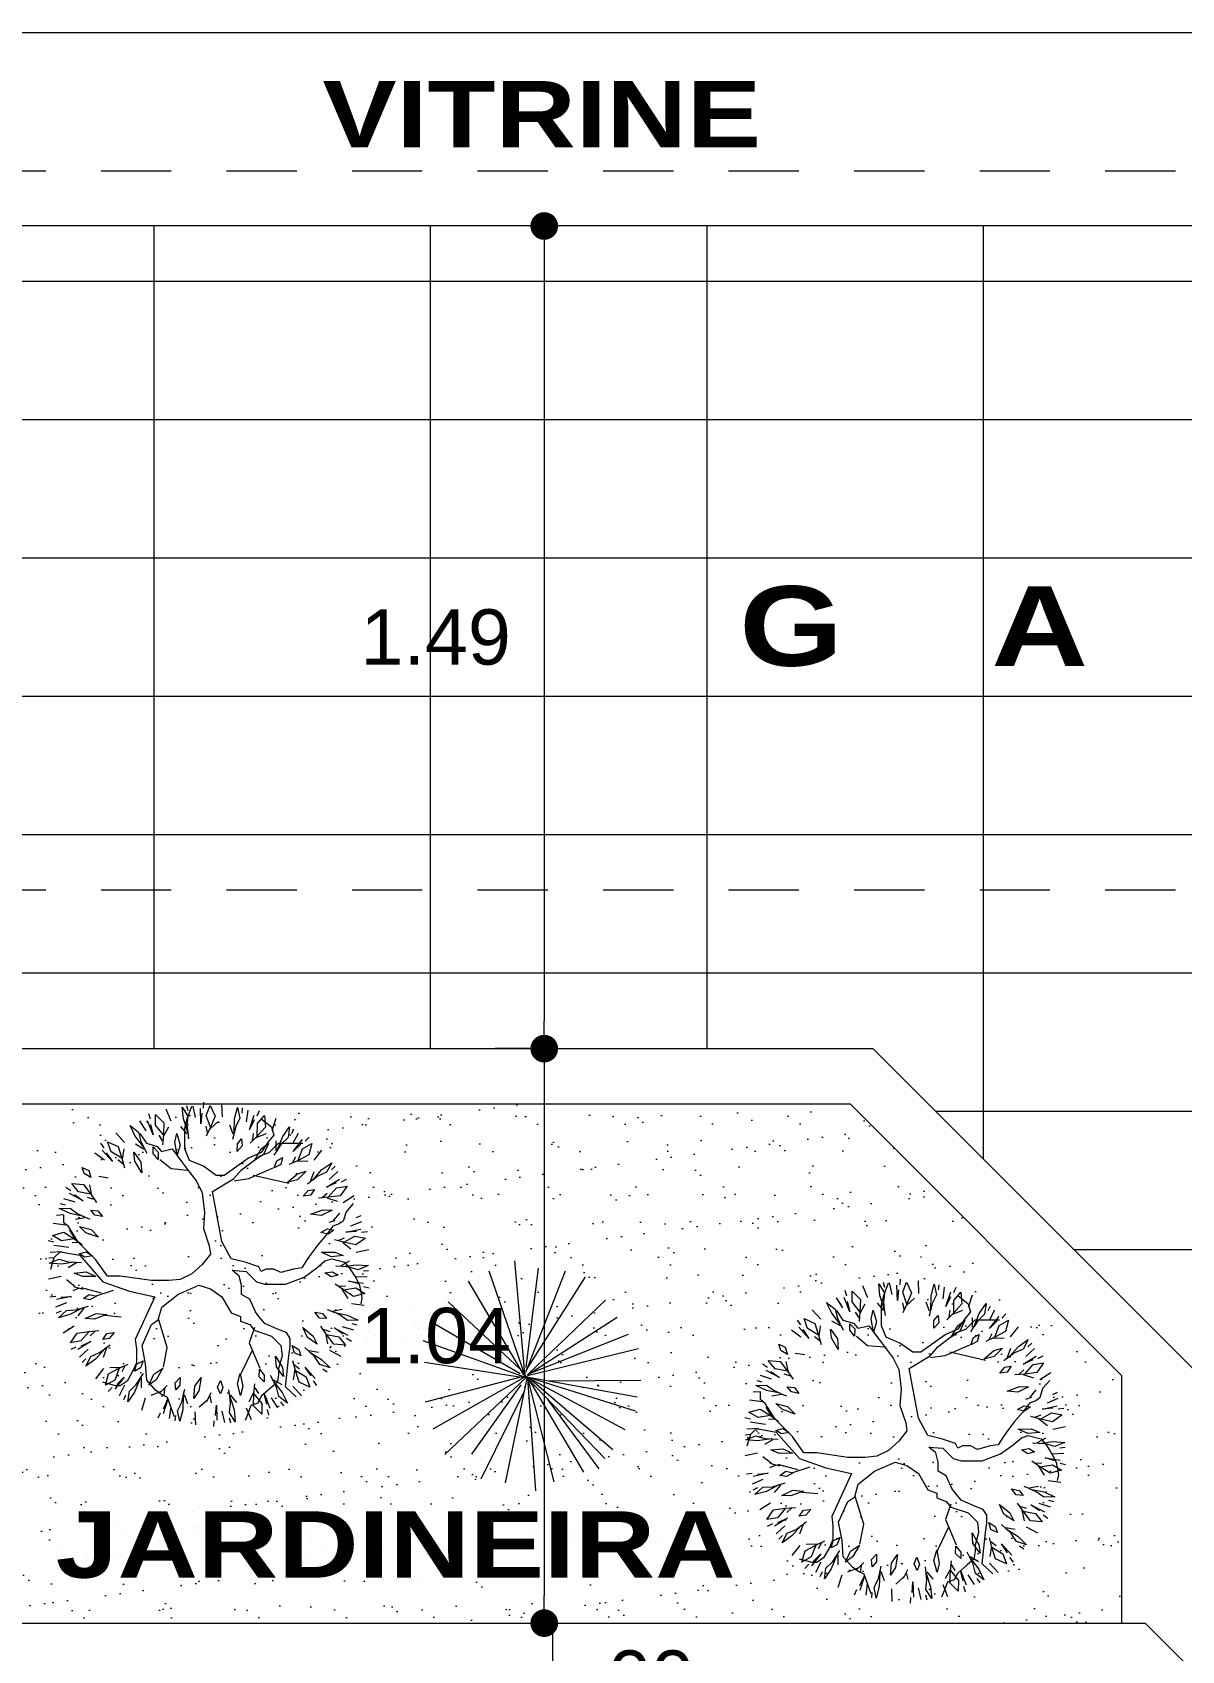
# Model space of a CAD drawing. Header units: millimetres. Extents: x 2178 to 2304, y 1220 to 1359.
# Drawn here: x 2195.306 to 2197.384, y 1337.594 to 1340.52 of the extents above; entities that cross this region are included whole.
import ezdxf
from ezdxf.enums import TextEntityAlignment as Align

# ---------------------------------------------------------------- set-up
doc = ezdxf.new("R2010")
doc.units = ezdxf.units.MM
doc.linetypes.add('HIDDEN', pattern=[9.525, 6.35, -3.175])
doc.layers.get('0').update_dxf_attribs({"lineweight": 0})
doc.layers.add('pisos....', color=7, linetype='Continuous', lineweight=5, true_color=0x7c7f7e)
for name, color, linetype, lineweight in [('PLUMA 2', 94, 'Continuous', 15), ('PROY', 13, 'HIDDEN', 13), ('TEXTO', 5, 'Continuous', 18), ('vegetacio', 62, 'Continuous', 5), ('VEGETACION', 64, 'Continuous', 0)]:
    doc.layers.add(name, color=color, linetype=linetype, lineweight=lineweight)
doc.styles.add('ARIAL', font='arial.ttf')
doc.styles.add('ARIAL-N', font='arialbd.ttf')
doc.dimstyles.new('RPM 50', dxfattribs={"dimtxt": 0.1, "dimasz": 0.05, "dimexe": 0.0885, "dimexo": 0.1535, "dimgap": 0.071, "dimtad": 2, "dimtih": 1, "dimtoh": 1, "dimzin": 4, "dimdsep": 46, "dimtxsty": 'ARIAL', "dimblk": 'DOT', "dimcen": 0.4, "dimdle": 0.25, "dimclrd": 8, "dimclre": 8, "dimclrt": 9, "dimadec": 0, "dimazin": 0, "dimtfac": 1, "dimtix": 1, "dimtmove": 0, "dimatfit": 3, "dimldrblk": 'DOT', "dimfxl": 0.5, "dimfxlon": 1, "dimlwd": 0, "dimlwe": 0, "dimarcsym": 0})

# ---------------------------------------------------------------- blocks, each defined once
blk = doc.blocks.new('MAGNOLIA-PLANTA')
for p, q in [((-0.178, 4.908), (-0.166, 5.089)), ((-1.846, 4.557), (-1.897, 4.731)), ((-1.193, 4.501), (-1.346, 4.876)), ((-0.656, 4.821), (-0.698, 4.98)), ((-0.426, 4.61), (-0.508, 4.97)), ((-0.26, 4.416), (-0.276, 4.896)), ((-0.228, 4.749), (-0.26, 4.416)), ((0.416, 4.633), (0.401, 5.037)), ((1.031, 4.749), (1.045, 4.913)), ((1.174, 4.472), (1.22, 4.839)), ((1.264, 4.233), (1.413, 4.69)), ((1.51, 4.668), (1.583, 4.834)), ((1.974, 4.206), (2.098, 4.591)), ((-2.661, 3.827), (-2.933, 4.127)), ((-1.977, 4.191), (-2.177, 4.502)), ((-1.755, 4.066), (-1.934, 4.512)), ((-1.839, 4.39), (-1.755, 4.066)), ((-1.436, 4.065), (-1.464, 3.756)), ((-1.433, 4.016), (-1.271, 4.317)), ((-0.691, 4.101), (-0.887, 4.333)), ((-0.675, 4.144), (-0.65, 3.945)), ((-0.049, 4.137), (-0.094, 4.345)), ((0.039, 4.306), (-0.093, 4.025)), ((0.026, 4.259), (0.28, 4.486)), ((0.751, 4.085), (0.646, 4.37)), ((0.781, 4.12), (0.737, 3.924)), ((1.408, 4.536), (1.264, 4.233)), ((1.367, 3.899), (1.396, 4.11)), ((1.479, 3.988), (1.795, 4.114)), ((2.591, 4.105), (2.661, 4.254)), ((2.631, 3.796), (2.8, 4.124)), ((-3.293, 3.656), (-3.401, 3.802)), ((-3.04, 3.226), (-3.36, 3.584)), ((-2.72, 3.29), (-2.671, 3.627)), ((-2.053, 3.623), (-2.316, 3.773)), ((-2.052, 3.669), (-1.96, 3.491)), ((-1.461, 3.876), (-1.575, 4.056)), ((1.508, 4.027), (1.287, 3.808)), ((2.141, 3.599), (2.033, 3.431)), ((2.101, 3.577), (2.1, 3.88)), ((2.634, 3.54), (2.93, 3.918)), ((2.873, 3.775), (2.634, 3.54)), ((3.013, 3.865), (3.139, 3.996)), ((3.292, 3.272), (3.54, 3.591)), ((-3.292, 3.268), (-3.586, 3.491)), ((-3.23, 3.502), (-3.04, 3.226)), ((-2.698, 3.148), (-2.867, 3.279)), ((-2.74, 3.334), (-2.66, 3.034)), ((-1.55, 3.298), (-1.196, 3.009)), ((2.793, 3.264), (2.511, 3.133)), ((2.616, 3.191), (2.716, 3.38)), ((2.752, 3.237), (3.093, 3.247)), ((3.837, 2.966), (3.954, 3.083)), ((-3.168, 2.708), (-3.467, 2.759)), ((-1.196, 3.009), (-0.682, 2.961)), ((1.231, 2.682), (0.781, 2.618)), ((2.003, 3.02), (1.231, 2.682)), ((2.505, 2.539), (1.38, 2.793)), ((3.241, 2.644), (3.082, 2.523)), ((3.196, 2.637), (3.299, 2.922)), ((3.684, 2.421), (4.092, 2.674)), ((3.989, 2.56), (3.684, 2.421)), ((3.769, 2.662), (4.04, 2.913)), ((4.152, 2.596), (4.314, 2.676)), ((-4.211, 1.95), (-4.564, 2.059)), ((-4.345, 2.315), (-4.496, 2.415)), ((-3.96, 1.998), (-4.383, 2.224)), ((-4.233, 2.192), (-3.96, 1.998)), ((-3.612, 2.041), (-3.816, 2.106)), ((-3.681, 2.166), (-3.751, 2.5)), ((-3.715, 2.202), (-3.538, 1.947)), ((3.739, 2.107), (3.429, 2.08)), ((3.548, 2.098), (3.706, 2.242)), ((3.691, 2.095), (4.015, 1.988)), ((4.21, 1.943), (4.553, 2.159)), ((-4.509, 1.858), (-4.668, 1.9)), ((3.904, 1.38), (4.097, 1.613)), ((4.618, 1.469), (4.768, 1.539)), ((-4.501, 1.232), (-4.901, 1.287)), ((-4.2, 0.782), (-4.38, 1.072)), ((-3.903, 1.467), (-4.201, 1.413)), ((-3.932, 1.502), (-3.747, 1.425)), ((3.948, 1.371), (3.757, 1.312)), ((4.288, 1.009), (4.758, 1.108)), ((4.622, 1.036), (4.288, 1.009)), ((4.45, 1.207), (4.79, 1.35)), ((4.787, 1.014), (4.968, 1.034)), ((-4.875, 0.695), (-5.052, 0.737)), ((-4.404, 0.528), (-4.88, 0.596)), ((-4.093, 0.688), (-4.306, 0.679)), ((-4.244, 0.804), (-3.99, 0.625)), ((4.232, 0.696), (3.932, 0.777)), ((4.05, 0.753), (4.247, 0.834)), ((4.183, 0.701), (4.451, 0.49)), ((-4.872, 0.209), (-5.036, 0.194)), ((-4.624, 0.398), (-4.993, 0.38)), ((-4.17, 0.049), (-4.431, -0.104)), ((-4.209, 0.072), (-4.009, 0.063)), ((4.138, -0.044), (4.4, 0.109)), ((4.619, 0.381), (5.015, 0.466)), ((-4.651, -0.376), (-5.046, -0.461)), ((-4.215, -0.696), (-4.482, -0.485)), ((4.177, -0.067), (3.977, -0.058)), ((4.593, -0.393), (4.962, -0.375)), ((4.841, -0.204), (5.005, -0.189)), ((-4.819, -1.009), (-4.999, -1.029)), ((-4.32, -1.004), (-4.789, -1.104)), ((-4.653, -1.031), (-4.32, -1.004)), ((-4.081, -0.748), (-4.279, -0.829)), ((-4.263, -0.691), (-3.963, -0.772)), ((-3.385, -0.899), (-4.01, -0.731)), ((-3.577, -0.995), (-3.001, -0.803)), ((4.213, -0.799), (3.959, -0.62)), ((4.061, -0.683), (4.275, -0.674)), ((4.169, -0.777), (4.348, -1.067)), ((4.373, -0.524), (4.848, -0.591)), ((4.696, -0.612), (4.373, -0.524)), ((4.844, -0.69), (5.02, -0.732)), ((-4.482, -1.202), (-4.822, -1.345)), ((-4.65, -1.464), (-4.799, -1.534)), ((-3.935, -1.375), (-4.129, -1.608)), ((-3.98, -1.366), (-3.788, -1.307)), ((3.901, -1.497), (3.716, -1.42)), ((3.872, -1.462), (4.17, -1.408)), ((4.469, -1.227), (4.87, -1.282)), ((-4.242, -1.938), (-4.584, -2.154)), ((-3.265, -1.595), (-2.76, -1.643)), ((-1.319, -2.603), (-1.583, -1.739)), ((1.42, -1.979), (1.251, -2.459)), ((3.684, -2.197), (3.506, -1.942)), ((3.928, -1.993), (4.352, -2.219)), ((4.201, -2.187), (3.928, -1.993)), ((4.18, -1.946), (4.532, -2.055)), ((4.477, -1.853), (4.636, -1.895)), ((-3.716, -2.416), (-4.123, -2.67)), ((-4.02, -2.555), (-3.716, -2.416)), ((-3.77, -2.102), (-3.46, -2.075)), ((-3.579, -2.093), (-3.737, -2.237)), ((-3.273, -2.639), (-3.113, -2.518)), ((1.251, -2.459), (1.588, -3.251)), ((3.581, -2.036), (3.784, -2.101)), ((3.65, -2.161), (3.719, -2.495)), ((4.314, -2.31), (4.465, -2.41)), ((-4.183, -2.591), (-4.346, -2.672)), ((-3.8, -2.657), (-4.071, -2.908)), ((-3.869, -2.961), (-3.985, -3.078)), ((-3.228, -2.632), (-3.33, -2.917)), ((-1.439, -3.227), (-1.319, -2.603)), ((1.347, -2.699), (1.011, -3.395)), ((2.708, -3.329), (2.629, -3.029)), ((3.152, -2.746), (3.005, -2.61)), ((3.137, -2.703), (3.435, -2.755)), ((3.778, -2.687), (4.136, -2.876)), ((-3.323, -3.267), (-3.571, -3.586)), ((-2.783, -3.232), (-3.124, -3.242)), ((-2.666, -3.535), (-2.962, -3.913)), ((-2.904, -3.77), (-2.666, -3.535)), ((-2.824, -3.259), (-2.542, -3.128)), ((-2.648, -3.186), (-2.747, -3.375)), ((-2.173, -3.594), (-2.064, -3.426)), ((1.011, -3.395), (0.963, -3.491)), ((2.02, -3.664), (1.929, -3.486)), ((2.689, -3.285), (2.64, -3.622)), ((2.667, -3.143), (2.836, -3.274)), ((3.198, -3.497), (3.008, -3.221)), ((3.008, -3.221), (3.329, -3.579)), ((3.572, -3.277), (3.707, -3.372)), ((-3.045, -3.86), (-3.17, -3.991)), ((-2.663, -3.791), (-2.831, -4.119)), ((-2.133, -3.572), (-2.132, -3.875)), ((-1.51, -3.983), (-1.827, -4.109)), ((-1.539, -4.023), (-1.319, -3.804)), ((-1.399, -3.894), (-1.427, -4.105)), ((-0.812, -4.115), (-0.768, -3.919)), ((-0.071, -4.301), (0.062, -4.02)), ((0.644, -4.139), (0.619, -3.94)), ((1.401, -4.011), (1.24, -4.312)), ((1.404, -4.06), (1.433, -3.751)), ((1.429, -3.871), (1.543, -4.052)), ((1.723, -4.061), (1.902, -4.507)), ((1.808, -4.385), (1.723, -4.061)), ((2.021, -3.618), (2.284, -3.769)), ((2.63, -3.822), (2.901, -4.122)), ((3.262, -3.651), (3.37, -3.797)), ((-2.623, -4.1), (-2.692, -4.25)), ((-2.006, -4.201), (-2.129, -4.586)), ((-1.296, -4.228), (-1.445, -4.685)), ((-1.439, -4.531), (-1.296, -4.228)), ((-1.206, -4.467), (-1.252, -4.834)), ((-0.783, -4.08), (-0.678, -4.365)), ((-0.057, -4.254), (-0.311, -4.481)), ((0.017, -4.132), (0.063, -4.34)), ((0.197, -4.744), (0.228, -4.411)), ((0.228, -4.411), (0.245, -4.891)), ((0.66, -4.096), (0.856, -4.328)), ((1.162, -4.497), (1.315, -4.871)), ((1.815, -4.552), (1.866, -4.726)), ((1.946, -4.187), (2.146, -4.497)), ((2.234, -4.307), (2.328, -4.441)), ((-1.541, -4.663), (-1.614, -4.829)), ((-1.062, -4.744), (-1.077, -4.909)), ((-0.448, -4.628), (-0.432, -5.032)), ((0.147, -4.903), (0.135, -5.084)), ((0.395, -4.605), (0.477, -4.965)), ((0.624, -4.816), (0.667, -4.975))]:
    blk.add_line(p, q)
for points in [[(-1.682, 4.707), (-1.419, 4.446), (-1.436, 4.065), (-1.685, 4.371)], [(-0.847, 4.941), (-0.666, 4.654), (-0.699, 4.357), (-0.675, 4.153), (-0.811, 4.569)], [(0.028, 4.993), (0.185, 4.658), (0.039, 4.306), (-0.09, 4.679)], [(0.892, 4.928), (0.964, 4.596), (0.832, 4.328), (0.784, 4.128), (0.798, 4.565)], [(1.732, 4.677), (1.765, 4.309), (1.508, 4.027), (1.513, 4.422)], [(-2.486, 4.359), (-2.218, 4.15), (-2.147, 3.861), (-2.055, 3.677), (-2.325, 4.021)], [(-1.018, 4.113), (-0.916, 3.748), (-1.007, 3.425), (-1.083, 3.837)], [(2.522, 4.32), (2.475, 3.984), (2.26, 3.777), (2.147, 3.605), (2.31, 4.012)], [(-3.19, 3.853), (-2.855, 3.698), (-2.74, 3.334), (-3.079, 3.537)], [(-1.757, 3.688), (-1.597, 3.528), (-1.607, 3.296), (-1.759, 3.483)], [(1.019, 3.945), (1.039, 3.72), (0.882, 3.548), (0.886, 3.789)], [(1.858, 3.795), (1.702, 3.45), (1.425, 3.262), (1.632, 3.626)], [(3.226, 3.797), (3.131, 3.44), (2.793, 3.264), (2.933, 3.633)], [(-2.364, 3.522), (-2.143, 3.214), (-2.118, 2.88), (-2.33, 3.241)], [(2.305, 3.353), (2.247, 3.135), (2.041, 3.027), (2.127, 3.253)], [(3.846, 3.192), (3.687, 2.892), (3.414, 2.771), (3.249, 2.648), (3.541, 2.975)], [(-3.988, 3.043), (-3.783, 2.948), (-3.712, 2.726), (-3.92, 2.85)], [(3.042, 2.926), (2.777, 2.655), (2.453, 2.572), (2.771, 2.844)], [(-4.316, 2.536), (-3.947, 2.504), (-3.715, 2.202), (-4.103, 2.276)], [(3.311, 2.357), (3.182, 2.172), (2.951, 2.141), (3.109, 2.324)], [(4.328, 2.46), (4.117, 2.156), (3.739, 2.107), (3.997, 2.405)], [(-4.709, 1.752), (-4.369, 1.764), (-4.128, 1.588), (-3.939, 1.507), (-4.368, 1.596)], [(-3.719, 1.706), (-3.493, 1.687), (-3.352, 1.503), (-3.589, 1.548)], [(3.858, 1.704), (3.516, 1.54), (3.183, 1.573), (3.575, 1.719)], [(-4.076, 1.189), (-3.709, 1.095), (-3.476, 0.855), (-3.87, 0.995)], [(3.916, 1.077), (3.731, 0.947), (3.504, 0.998), (3.715, 1.115)], [(-4.923, 0.912), (-4.566, 1.009), (-4.244, 0.804), (-4.634, 0.741)], [(4.907, 0.826), (4.604, 0.613), (4.232, 0.696), (4.577, 0.888)], [(-5.024, 0.041), (-4.709, 0.169), (-4.423, 0.086), (-4.217, 0.074), (-4.651, 0.012)], [(-4.078, 0.337), (-3.86, 0.396), (-3.664, 0.271), (-3.902, 0.233)], [(4.206, 0.276), (3.829, 0.239), (3.527, 0.384), (3.946, 0.388)], [(-4.237, -0.271), (-3.86, -0.234), (-3.559, -0.379), (-3.977, -0.383)], [(4.047, -0.332), (3.829, -0.391), (3.632, -0.266), (3.87, -0.228)], [(4.993, -0.036), (4.678, -0.164), (4.391, -0.081), (4.186, -0.069), (4.619, -0.007)], [(-3.948, -1.072), (-3.763, -0.942), (-3.535, -0.993), (-3.746, -1.11)], [(4.891, -0.907), (4.534, -1.004), (4.213, -0.799), (4.603, -0.736)], [(-4.735, -1.674), (-4.483, -1.446), (-4.186, -1.426), (-3.988, -1.367), (-4.374, -1.574)], [(3.687, -1.701), (3.462, -1.682), (3.32, -1.498), (3.557, -1.543)], [(4.677, -1.747), (4.338, -1.759), (4.097, -1.583), (3.908, -1.502), (4.337, -1.591)], [(-3.889, -1.699), (-3.548, -1.535), (-3.214, -1.568), (-3.607, -1.714)], [(3.394, -2.502), (3.082, -2.288), (2.944, -1.982), (3.267, -2.249)], [(-4.359, -2.455), (-4.148, -2.152), (-3.77, -2.102), (-4.028, -2.4)], [(-3.343, -2.352), (-3.214, -2.167), (-2.983, -2.137), (-3.14, -2.319)], [(4.284, -2.531), (3.916, -2.499), (3.684, -2.197), (4.072, -2.271)], [(-3.877, -3.187), (-3.718, -2.887), (-3.445, -2.766), (-3.28, -2.643), (-3.572, -2.97)], [(-2.337, -3.348), (-2.279, -3.13), (-2.072, -3.022), (-2.158, -3.248)], [(2.332, -3.517), (2.111, -3.209), (2.086, -2.875), (2.299, -3.236)], [(2.881, -2.865), (2.676, -2.77), (2.606, -2.548), (2.813, -2.672)], [(3.796, -3.246), (3.473, -3.142), (3.307, -2.894), (3.157, -2.753), (3.529, -2.984)], [(-3.257, -3.792), (-3.162, -3.435), (-2.824, -3.259), (-2.964, -3.628)], [(-1.89, -3.791), (-1.733, -3.445), (-1.456, -3.257), (-1.663, -3.621)], [(-1.051, -3.94), (-1.071, -3.715), (-0.914, -3.543), (-0.917, -3.784)], [(-0.479, -4.203), (-0.45, -3.825), (-0.255, -3.553), (-0.324, -3.966)], [(0.987, -4.108), (0.885, -3.743), (0.976, -3.42), (1.051, -3.832)], [(1.726, -3.683), (1.566, -3.524), (1.576, -3.291), (1.728, -3.478)], [(3.159, -3.849), (2.823, -3.693), (2.708, -3.329), (3.047, -3.532)], [(-2.553, -4.315), (-2.507, -3.979), (-2.292, -3.772), (-2.178, -3.6), (-2.341, -4.007)], [(0.36, -4.056), (0.264, -3.852), (0.353, -3.637), (0.432, -3.864)], [(1.65, -4.702), (1.388, -4.441), (1.404, -4.06), (1.654, -4.366)], [(2.455, -4.354), (2.187, -4.146), (2.115, -3.856), (2.023, -3.672), (2.294, -4.016)], [(-0.923, -4.923), (-0.995, -4.591), (-0.863, -4.323), (-0.816, -4.123), (-0.83, -4.56)], [(0.816, -4.936), (0.635, -4.649), (0.667, -4.352), (0.644, -4.148), (0.78, -4.564)]]:
    blk.add_lwpolyline(points, close=True)
for points in [[(1.634, 4.57), (1.96, 4.316), (2.033, 4.062), (1.852, 3.844), (1.634, 3.518), (1.234, 3.337), (0.726, 2.974), (0.472, 2.793), (0.218, 2.793), (-0.182, 3.083), (-0.617, 3.264), (-0.762, 3.627), (-0.762, 4.28), (-0.69, 4.57), (-0.545, 4.969)], [(-2.173, 4.105), (-1.97, 3.802), (-1.638, 3.701), (-1.501, 3.549), (-1.162, 3.627), (-0.835, 3.192), (-0.617, 2.901), (-0.399, 2.611), (-0.218, 2.249), (-0.145, 1.632), (-0.182, 1.124), (0, 0.58), (0.036, 0.326), (-0.218, 0), (-0.545, -0.29), (-0.908, -0.471), (-1.271, -0.508), (-1.815, -0.508), (-2.796, -0.363), (-3.195, -0.363), (-3.558, 0.145), (-4.103, 0.689), (-4.415, 1.19), (-4.559, 1.307), (-4.559, 1.554), (-4.793, 1.541)], [(4.521, 1.909), (4.297, 1.651), (4.207, 1.36), (4.084, 1.271), (3.885, 1.197), (3.667, 0.907), (3.413, 0.617), (3.195, 0.326), (3.086, 0.181), (2.904, -0.109), (2.65, -0.145), (2.251, -0.254), (2.033, -0.145), (1.779, -0.145), (1.634, -0.218), (1.561, -0.073), (1.125, 0.073), (0.69, 0.181), (0.399, 0.725), (0.109, 2.285), (0.762, 2.684), (1.017, 2.974), (1.597, 3.409), (1.888, 3.518), (2.178, 3.808), (2.432, 3.808), (2.941, 3.808)], [(-4.974, -0.145), (-4.865, 0.218), (-4.683, 0.399), (-4.066, 0.29), (-3.34, -0.544), (-2.505, -0.834), (-1.706, -1.016), (-2.324, -2.357), (-2.287, -2.648), (-2.287, -3.083), (-2.396, -3.337), (-2.578, -3.663), (-2.796, -3.808), (-2.941, -3.808), (-3.34, -3.699)], [(2.735, -4.156), (2.396, -3.844), (2.505, -2.865), (2.541, -2.575), (2.541, -2.321), (2.432, -2.14), (2.142, -2.031), (1.743, -1.85), (1.561, -1.632), (1.452, -1.487), (1.271, -1.088), (1.017, -0.943), (1.017, -0.653), (0.944, -0.363), (0.726, -0.181), (1.162, -0.218), (1.489, -0.544), (1.743, -0.617), (2.396, -0.617), (2.977, -0.399), (3.376, -0.109), (3.631, 0.109), (3.848, 0.181), (4.248, 0.073), (4.429, -0.145), (4.611, -0.435), (4.72, -0.653), (4.792, -1.052), (4.756, -1.233)], [(-1.089, -4.787), (-1.307, -4.171), (-1.525, -4.062), (-1.67, -3.953), (-1.96, -3.627), (-1.997, -3.119), (-2.106, -2.539), (-1.815, -1.886), (-1.597, -1.741), (-1.489, -1.342), (-0.98, -0.943), (-0.327, -0.653), (0.036, -0.762), (0.399, -1.016), (0.69, -1.523), (0.98, -1.632), (0.98, -1.777), (1.271, -1.886), (1.416, -2.067), (1.96, -2.249), (2.251, -2.539), (2.287, -2.865), (2.178, -3.264), (2.178, -3.446), (2.142, -3.699), (1.924, -3.881), (1.634, -4.135), (1.525, -4.352), (1.307, -4.425), (1.198, -4.715), (1.125, -4.896)]]:
    blk.add_lwpolyline(points)
blk = doc.blocks.new('Arbust11')
for p, q in [((-0.1618, 0.888), (0.0377, 0.4856)), ((0.0378, 0.4871), (-0.0937, 0.9403)), ((0.0408, 0.4825), (0.0377, 0.9348)), ((0.0408, 0.5449), (0.1405, 0.941)), ((0.0377, 0.4856), (-0.274, 0.8225)), ((0.0439, 0.4856), (0.3088, 0.8724)), ((0.0595, 0.5199), (0.1997, 0.8474)), ((-0.3488, 0.7476), (0.0408, 0.4856)), ((-0.0621, 0.5573), (-0.3332, 0.7944)), ((0.0439, 0.4794), (0.3805, 0.7788)), ((0.0283, 0.4856), (-0.3738, 0.7039)), ((0.0314, 0.4856), (-0.4049, 0.6104)), ((0.047, 0.4794), (0.4366, 0.6759)), ((-0.433, 0.5262), (0.0439, 0.4825)), ((0.0439, 0.4825), (-0.4267, 0.4669)), ((-0.0527, 0.4794), (-0.4267, 0.3952)), ((0.0408, 0.4762), (-0.3893, 0.2673)), ((0.047, 0.4856), (0.499, 0.4263)), ((0.0501, 0.4794), (0.2901, 0.0832)), ((0.0533, 0.4887), (0.474, 0.5137)), ((0.0564, 0.4762), (0.3649, 0.1425)), ((0.072, 0.4762), (0.4647, 0.3484)), ((0.0408, 0.47), (-0.3364, 0.2174)), ((0.0408, 0.4731), (-0.274, 0.1581)), ((0.0377, 0.4669), (-0.2117, 0.0988)), ((0.0501, 0.4544), (-0.1088, 0.0209)), ((0.0501, 0.4638), (-0.0215, 0.0146)), ((0.0501, 0.4731), (0.4304, 0.2454)), ((0.0533, 0.47), (0.1935, 0.0177)), ((0.0533, 0.4451), (0.0907, 0.0271))]:
    blk.add_line(p, q)
blk = doc.blocks.new('_DOT')
at = {"color": 0, "linetype": 'ByBlock'}
blk.add_line((-0.5, 0), (-1, 0), dxfattribs=at)
at = {"color": 0, "linetype": 'ByBlock', "const_width": 0.5}
blk.add_lwpolyline([(-0.25, 0, 1), (0.25, 0, 1)], format="xyb", close=True, dxfattribs=at)
blk = doc.blocks.new('*D1095')
at = {"color": 8, "lineweight": 0, "transparency": 16777216}
for p, q in [((2196.2318, 1340.1697), (2196.1433, 1340.1697)), ((2196.2318, 1340.1197), (2196.2318, 1338.7326)), ((2196.2318, 1338.6826), (2196.1433, 1338.6826))]:
    blk.add_line(p, q, dxfattribs=at)
at = {"layer": 'Defpoints', "color": 0, "transparency": 16777216}
for p in [(2196.2772, 1340.1697), (2196.2318, 1338.6826), (2196.2772, 1338.6826)]:
    blk.add_point(p, dxfattribs=at)
at = {"color": 8, "lineweight": 0, "transparency": 16777216, "xscale": 0.05, "yscale": 0.05, "zscale": 0.05}
for p, rotation in [((2196.2318, 1340.1697), 90), ((2196.2318, 1338.6826), 270)]:
    blk.add_blockref('_DOT', p, dxfattribs=dict(at, rotation=rotation))
at = {"color": 9, "transparency": 16777216, "insert": (2196.0355, 1339.4261), "char_height": 0.1, "attachment_point": 5, "style": 'ARIAL'}
blk.add_mtext('1.49', dxfattribs=at)
blk = doc.blocks.new('*D1096')
at = {"color": 8, "lineweight": 0, "transparency": 16777216}
for p, q in [((2196.2318, 1338.6826), (2196.1433, 1338.6826)), ((2196.2318, 1338.6326), (2196.2318, 1337.6941)), ((2196.2318, 1337.6441), (2196.3203, 1337.6441))]:
    blk.add_line(p, q, dxfattribs=at)
at = {"layer": 'Defpoints', "color": 0, "transparency": 16777216}
for p in [(2196.2772, 1338.6826), (2196.2318, 1337.6441), (2196.2318, 1337.6441)]:
    blk.add_point(p, dxfattribs=at)
at = {"color": 8, "lineweight": 0, "transparency": 16777216, "xscale": 0.05, "yscale": 0.05, "zscale": 0.05}
for p, rotation in [((2196.2318, 1338.6826), 90), ((2196.2318, 1337.6441), 270)]:
    blk.add_blockref('_DOT', p, dxfattribs=dict(at, rotation=rotation))
at = {"color": 9, "transparency": 16777216, "insert": (2196.0358, 1338.1633), "char_height": 0.1, "attachment_point": 5, "style": 'ARIAL'}
blk.add_mtext('1.04', dxfattribs=at)
blk = doc.blocks.new('*D1097')
at = {"color": 8, "lineweight": 0, "transparency": 16777216}
for p, q in [((2196.2473, 1337.5941), (2196.2473, 1337.6441)), ((2196.2473, 1337.5441), (2196.3358, 1337.5441)), ((2196.2473, 1337.5441), (2196.3358, 1337.5441)), ((2196.2473, 1337.4941), (2196.2473, 1337.4441))]:
    blk.add_line(p, q, dxfattribs=at)
at = {"layer": 'Defpoints', "color": 0, "transparency": 16777216}
for p in [(2196.2318, 1337.5441), (2196.2473, 1337.5441), (2196.2473, 1337.5441)]:
    blk.add_point(p, dxfattribs=at)
at = {"color": 8, "lineweight": 0, "transparency": 16777216, "xscale": 0.05, "yscale": 0.05, "zscale": 0.05}
for rotation in [270, 90]:
    blk.add_blockref('_DOT', (2196.2473, 1337.5441), dxfattribs=dict(at, rotation=rotation))
at = {"color": 9, "transparency": 16777216, "insert": (2196.4057, 1337.5441), "char_height": 0.1, "attachment_point": 5, "style": 'ARIAL'}
blk.add_mtext('.00', dxfattribs=at)

msp = doc.modelspace()

# ---------------------------------------------------------------- hatches: boundary and pattern name
h = msp.add_hatch()
h.set_pattern_fill('AR-SAND', color=256, scale=0.002)
h.set_pattern_definition([(37.5, (1019.093096, -426.95647), (-0.0032000626, 0.0978826475), [0, -0.077216, 0, -0.08636, 0, -0.08255]), (7.5, (1019.0931, -426.95647), (0.089904657, 0.14336502), [0, -0.041656, 0, -0.069596, 0, -0.02667]), (327.5, (1019.03061, -426.95647), (0.158198474, 0.000287437), [0, -0.0254, 0, -0.09144, 0, -0.11938]), (317.5, (1019.03061, -426.95647), (0.1527112905, 0.044585865), [0, -0.0127, 0, -0.059944, 0, -0.06858])])
h.paths.add_polyline_path([(2195.2763, 1338.5826), (2195.2763, 1337.6441), (2197.2763, 1337.6441), (2197.2763, 1338.0912), (2196.7849, 1338.5826)])
h.paths.add_polyline_path([(2196.8679, 1338.2079), (2196.854, 1338.269), (2196.847, 1338.2411)], flags=16)
h.paths.add_polyline_path([(2196.2017, 1338.0903), (2196.2015, 1338.0902), (2196.2016, 1338.089), (2196.2034, 1338.0887)], flags=16)
h.paths.add_polyline_path([(2196.7845, 1338.2068), (2196.7843, 1338.1882), (2196.7898, 1338.1865)], flags=16)
h.paths.add_polyline_path([(2196.9224, 1338.1748), (2196.9355, 1338.19), (2196.9295, 1338.2061)], flags=16)
h.paths.add_polyline_path([(2196.9432, 1338.2273), (2196.9448, 1338.2453), (2196.9334, 1338.2222), (2196.9306, 1338.2107), (2196.9327, 1338.276)], flags=16)
h.paths.add_polyline_path([(2197.0175, 1338.1923), (2197.0267, 1338.1923), (2197.0281, 1338.2024)], flags=16)
h.paths.add_polyline_path([(2197.0433, 1338.1033), (2197.063, 1338.1065), (2197.0688, 1338.1227)], flags=16)
h.paths.add_polyline_path([(2197.0929, 1338.1301), (2197.1057, 1338.143), (2197.0821, 1338.1326), (2197.0726, 1338.1255), (2197.1162, 1338.1742)], flags=16)
h.paths.add_polyline_path([(2196.8206, 1338.1459), (2196.8573, 1338.1425), (2196.8352, 1338.1977)], flags=16)
h.paths.add_polyline_path([(2196.8527, 1338.232), (2196.848, 1338.2495), (2196.8452, 1338.2239), (2196.8474, 1338.2052), (2196.8465, 1338.2125), (2196.8262, 1338.2742)], flags=16)
h.paths.add_polyline_path([(2196.7925, 1338.1849), (2196.7999, 1338.1985), (2196.7883, 1338.2168), (2196.7886, 1338.2441), (2196.8119, 1338.2209), (2196.8024, 1338.2033), (2196.7986, 1338.161), (2196.7875, 1338.17), (2196.7473, 1338.1931), (2196.7493, 1338.1758), (2196.762, 1338.158), (2196.7635, 1338.1388), (2196.7413, 1338.1765), (2196.7315, 1338.1811), (2196.7279, 1338.156), (2196.7306, 1338.1538), (2196.7277, 1338.165), (2196.6951, 1338.1844), (2196.7148, 1338.1577), (2196.7017, 1338.1949), (2196.7315, 1338.1811), (2196.7382, 1338.2272)], flags=16)
h.paths.add_polyline_path([(2196.6558, 1338.1482), (2196.6941, 1338.1304), (2196.6702, 1338.1346), (2196.6818, 1338.0978), (2196.6731, 1338.0995), (2196.6748, 1338.0913), (2196.6781, 1338.0903), (2196.6715, 1338.0998), (2196.6343, 1338.1069), (2196.6619, 1338.0885), (2196.6369, 1338.119), (2196.667, 1338.1164)], flags=16)
h.paths.add_polyline_path([(2196.8871, 1338.2605), (2196.901, 1338.2308), (2196.8821, 1338.2139), (2196.8828, 1338.2105), (2196.8877, 1338.221), (2196.8753, 1338.2567), (2196.8732, 1338.2236)], flags=16)
h.paths.add_polyline_path([(2196.6629, 1338.0578), (2196.6924, 1338.0454), (2196.6798, 1338.0609)], flags=16)
h.paths.add_polyline_path([(2196.6444, 1338.075), (2196.6269, 1338.0796), (2196.6477, 1338.0644), (2196.6586, 1338.0597), (2196.5946, 1338.0731)], flags=16)
h.paths.add_polyline_path([(2196.6242, 1338.0044), (2196.6546, 1338.0001), (2196.647, 1338.0124), (2196.6316, 1338.0118)], flags=16)
h.paths.add_polyline_path([(2196.6507, 1338.0414), (2196.6718, 1338.036), (2196.6853, 1338.0222), (2196.644, 1338.0369), (2196.6238, 1338.0314), (2196.641, 1338.0192), (2196.6036, 1338.0132), (2196.6358, 1338.0054), (2196.6019, 1338.0255), (2196.653, 1338.0393)], flags=16)
h.paths.add_polyline_path([(2197.0065, 1338.1767), (2196.9892, 1338.1497), (2197.0066, 1338.1595)], flags=16)
h.paths.add_polyline_path([(2197.04, 1338.164), (2197.057, 1338.1964), (2197.0115, 1338.1515), (2196.9689, 1338.1329), (2197.0256, 1338.1201), (2197.0601, 1338.1495), (2197.0628, 1338.1599), (2197.0375, 1338.1592), (2197.0358, 1338.1561), (2197.0463, 1338.1609), (2197.0598, 1338.1963), (2197.0369, 1338.1723), (2197.0713, 1338.1917), (2197.0577, 1338.1405), (2197.0607, 1338.1415), (2197.0373, 1338.1175), (2196.9789, 1338.1306), (2196.9564, 1338.1274)], flags=16)
h.paths.add_polyline_path([(2196.99, 1338.1897), (2196.9925, 1338.1916), (2196.9835, 1338.1717), (2196.9676, 1338.1608), (2196.9891, 1338.1989), (2196.9882, 1338.2096), (2196.9646, 1338.2002), (2196.9641, 1338.1968), (2196.9723, 1338.2049), (2196.9729, 1338.2428), (2196.9596, 1338.2124), (2196.9852, 1338.2423)], flags=16)
h.paths.add_polyline_path([(2196.6793, 1337.9753), (2196.6621, 1337.9855), (2196.6473, 1337.9769)], flags=16)
h.paths.add_polyline_path([(2196.6307, 1337.9779), (2196.6426, 1337.9772), (2196.5779, 1337.9679), (2196.624, 1337.9867), (2196.606, 1337.9851)], flags=16)
h.paths.add_polyline_path([(2196.6603, 1337.8955), (2196.6909, 1337.905), (2196.6713, 1337.9087)], flags=16)
h.paths.add_polyline_path([(2196.6444, 1337.8908), (2196.6558, 1337.8942), (2196.5982, 1337.8633), (2196.6351, 1337.8968), (2196.6187, 1337.8891)], flags=16)
h.paths.add_polyline_path([(2196.6936, 1337.9203), (2196.6405, 1337.9346), (2196.6436, 1337.9322), (2196.6907, 1337.9194)], flags=16)
h.paths.add_polyline_path([(2196.6631, 1337.9595), (2196.6805, 1337.9511), (2196.6143, 1337.9506), (2196.6428, 1337.9567), (2196.6414, 1337.9573)], flags=16)
h.paths.add_polyline_path([(2197.1548, 1337.9403), (2197.1559, 1337.9402), (2197.1511, 1337.9479)], flags=16)
h.paths.add_polyline_path([(2197.0898, 1337.9708), (2197.107, 1337.9606), (2197.1219, 1337.9693)], flags=16)
h.paths.add_polyline_path([(2197.1451, 1337.9595), (2197.1632, 1337.9611), (2197.1384, 1337.9683), (2197.1266, 1337.969), (2197.1912, 1337.9782)], flags=16)
h.paths.add_polyline_path([(2197.1248, 1337.9901), (2197.1277, 1337.9888), (2197.106, 1337.9867), (2197.0886, 1337.9951), (2197.1324, 1337.9954), (2197.1412, 1338.0016), (2197.1213, 1338.0174), (2197.1181, 1338.016), (2197.1292, 1338.013), (2197.1623, 1338.0315), (2197.1294, 1338.0278), (2197.1681, 1338.0205)], flags=16)
h.paths.add_polyline_path([(2197.1089, 1338.0507), (2197.0782, 1338.0412), (2197.0979, 1338.0375)], flags=16)
h.paths.add_polyline_path([(2197.1045, 1338.0712), (2197.1077, 1338.0711), (2197.088, 1338.0616), (2197.0688, 1338.0635), (2197.1098, 1338.0788), (2197.116, 1338.0877), (2197.0919, 1338.0957), (2197.0893, 1338.0933), (2197.1008, 1338.0943), (2197.1256, 1338.1229), (2197.0959, 1338.1082), (2197.1348, 1338.1146)], flags=16)
h.paths.add_polyline_path([(2196.6811, 1337.8845), (2196.7003, 1337.8826), (2196.6593, 1337.8673), (2196.6473, 1337.8501), (2196.6683, 1337.8519), (2196.6436, 1337.8232), (2196.6733, 1337.8379), (2196.6344, 1337.8315), (2196.6646, 1337.8749), (2196.6615, 1337.8751)], flags=16)
h.paths.add_polyline_path([(2197.0639, 1337.8176), (2197.0404, 1337.8394), (2197.047, 1337.8205)], flags=16)
h.paths.add_polyline_path([(2197.0075, 1337.7502), (2197.0073, 1337.7508), (2197.0046, 1337.7563), (2196.9963, 1337.7494), (2196.9942, 1337.7476), (2197.0058, 1337.7385)], flags=16)
h.paths.add_polyline_path([(2196.7003, 1337.8235), (2196.7259, 1337.8429), (2196.7061, 1337.8396)], flags=16)
h.paths.add_polyline_path([(2196.687, 1337.8136), (2196.6965, 1337.8207), (2196.653, 1337.772), (2196.6763, 1337.816), (2196.6635, 1337.8032)], flags=16)
h.paths.add_polyline_path([(2195.8953, 1338.2598), (2195.8963, 1338.2597), (2195.8915, 1338.2674)], flags=16)
h.paths.add_polyline_path([(2195.8303, 1338.2903), (2195.8475, 1338.2801), (2195.8623, 1338.2888)], flags=16)
h.paths.add_polyline_path([(2195.8855, 1338.279), (2195.9036, 1338.2806), (2195.8788, 1338.2878), (2195.867, 1338.2885), (2195.9317, 1338.2978)], flags=16)
h.paths.add_polyline_path([(2195.8043, 1338.1371), (2195.7808, 1338.1589), (2195.7874, 1338.1401)], flags=16)
h.paths.add_polyline_path([(2195.7479, 1338.0697), (2195.7477, 1338.0703), (2195.745, 1338.0758), (2195.7367, 1338.0689), (2195.7346, 1338.0671), (2195.7462, 1338.058)], flags=16)
h.paths.add_polyline_path([(2195.4335, 1338.2611), (2195.4546, 1338.2538), (2195.4424, 1338.2708), (2195.4252, 1338.2706)], flags=16)
h.paths.add_polyline_path([(2195.561, 1338.4654), (2195.5978, 1338.462), (2195.5756, 1338.5172)], flags=16)
h.paths.add_polyline_path([(2195.7579, 1338.5118), (2195.7671, 1338.5118), (2195.7685, 1338.5219)], flags=16)
h.paths.add_polyline_path([(2195.8682, 1338.3084), (2195.8464, 1338.3062), (2195.8291, 1338.3146), (2195.8728, 1338.3149), (2195.8817, 1338.3211), (2195.8617, 1338.3369), (2195.8585, 1338.3355), (2195.8697, 1338.3325), (2195.9027, 1338.351), (2195.8698, 1338.3473), (2195.9085, 1338.34), (2195.8653, 1338.3096)], flags=16)
h.paths.add_polyline_path([(2195.8171, 1338.2203), (2195.8298, 1338.2048), (2195.8467, 1338.2078)], flags=16)
h.paths.add_polyline_path([(2195.8652, 1338.1907), (2195.8827, 1338.186), (2195.8619, 1338.2012), (2195.851, 1338.206), (2195.9149, 1338.1926)], flags=16)
h.paths.add_polyline_path([(2195.876, 1338.2316), (2195.8626, 1338.2532), (2195.8591, 1338.2531), (2195.8686, 1338.2464), (2195.9059, 1338.2525), (2195.8737, 1338.2603), (2195.9076, 1338.2402)], flags=16)
h.paths.add_polyline_path([(2195.8493, 1338.3702), (2195.8187, 1338.3607), (2195.8383, 1338.357)], flags=16)
h.paths.add_polyline_path([(2195.8481, 1338.3906), (2195.8284, 1338.3811), (2195.8092, 1338.3831), (2195.8502, 1338.3983), (2195.8564, 1338.4072), (2195.8323, 1338.4152), (2195.8297, 1338.4128), (2195.8412, 1338.4138), (2195.866, 1338.4425), (2195.8363, 1338.4277), (2195.8752, 1338.4341), (2195.8449, 1338.3908)], flags=16)
h.paths.add_polyline_path([(2195.8092, 1338.4422), (2195.7837, 1338.4228), (2195.8034, 1338.4261)], flags=16)
h.paths.add_polyline_path([(2195.813, 1338.445), (2195.8566, 1338.4937), (2195.8333, 1338.4496), (2195.8461, 1338.4625), (2195.8226, 1338.4521)], flags=16)
h.paths.add_polyline_path([(2195.8158, 1338.1147), (2195.8307, 1338.1043), (2195.8164, 1338.1257), (2195.8077, 1338.1339), (2195.8632, 1338.0994)], flags=16)
h.paths.add_polyline_path([(2195.82, 1338.1512), (2195.8214, 1338.1484), (2195.8034, 1338.1607), (2195.7955, 1338.1783), (2195.8292, 1338.1504), (2195.84, 1338.1495), (2195.8348, 1338.1743), (2195.8315, 1338.1754), (2195.8381, 1338.1659), (2195.8753, 1338.1588), (2195.8477, 1338.1772), (2195.8727, 1338.1467)], flags=16)
h.paths.add_polyline_path([(2195.7469, 1338.4962), (2195.7296, 1338.4692), (2195.747, 1338.479)], flags=16)
h.paths.add_polyline_path([(2195.8011, 1338.461), (2195.7777, 1338.437), (2195.7193, 1338.4502), (2195.6968, 1338.447), (2195.7804, 1338.4835), (2195.7975, 1338.5159), (2195.752, 1338.471), (2195.7093, 1338.4524), (2195.766, 1338.4396), (2195.8005, 1338.469), (2195.8033, 1338.4795), (2195.7779, 1338.4787), (2195.7763, 1338.4756), (2195.7868, 1338.4804), (2195.8002, 1338.5158), (2195.7773, 1338.4919), (2195.8117, 1338.5112), (2195.7981, 1338.4601)], flags=16)
h.paths.add_polyline_path([(2195.705, 1338.5198), (2195.7046, 1338.5163), (2195.7127, 1338.5244), (2195.7133, 1338.5623), (2195.7, 1338.5319), (2195.7257, 1338.5619), (2195.7304, 1338.5092), (2195.7329, 1338.5111), (2195.7239, 1338.4912), (2195.708, 1338.4803), (2195.7296, 1338.5184), (2195.7286, 1338.5292)], flags=16)
h.paths.add_polyline_path([(2195.6584, 1338.09), (2195.6514, 1338.0713), (2195.6624, 1338.0582)], flags=16)
h.paths.add_polyline_path([(2195.6568, 1338.0337), (2195.6616, 1338.0162), (2195.6643, 1338.0418), (2195.663, 1338.0536), (2195.6833, 1337.9915)], flags=16)
h.paths.add_polyline_path([(2195.7403, 1338.0852), (2195.7257, 1338.1137), (2195.7254, 1338.0937)], flags=16)
h.paths.add_polyline_path([(2195.8078, 1338.0708), (2195.7599, 1338.093), (2195.7602, 1338.0899), (2195.7475, 1338.1076), (2195.7461, 1338.1269), (2195.7683, 1338.0891), (2195.7781, 1338.0846), (2195.7817, 1338.1097), (2195.7789, 1338.1118), (2195.7819, 1338.1007), (2195.8144, 1338.0813), (2195.7948, 1338.108)], flags=16)
h.paths.add_polyline_path([(2195.7037, 1338.1374), (2195.6825, 1338.0934), (2195.69, 1338.0524), (2195.6977, 1338.0448), (2195.7071, 1338.0624), (2195.7121, 1338.1175)], flags=16)
h.paths.add_polyline_path([(2195.67, 1338.5256), (2195.6629, 1338.4944), (2195.6759, 1338.5095)], flags=16)
h.paths.add_polyline_path([(2195.6836, 1338.5468), (2195.6852, 1338.5649), (2195.6738, 1338.5417), (2195.6711, 1338.5302), (2195.6732, 1338.5955)])
h.paths.add_polyline_path([(2195.6225, 1338.5334), (2195.6232, 1338.53), (2195.6282, 1338.5405), (2195.6157, 1338.5762), (2195.6136, 1338.5432), (2195.6275, 1338.58), (2195.6414, 1338.5503)], flags=16)
h.paths.add_polyline_path([(2195.5857, 1338.5434), (2195.5878, 1338.5247), (2195.5869, 1338.532), (2195.5667, 1338.5937), (2195.5931, 1338.5515), (2195.5884, 1338.569)])
h.paths.add_polyline_path([(2195.5871, 1338.0908), (2195.5741, 1338.0757), (2195.58, 1338.0596)], flags=16)
h.paths.add_polyline_path([(2195.5664, 1338.0384), (2195.5648, 1338.0203), (2195.5762, 1338.0434), (2195.5789, 1338.055), (2195.5768, 1337.9897)], flags=16)
h.paths.add_polyline_path([(2195.6204, 1338.0842), (2195.5983, 1338.0504), (2195.6, 1338.0721), (2195.6112, 1338.0878), (2195.6012, 1338.0283), (2195.6275, 1338.0518)], flags=16)
h.paths.add_polyline_path([(2195.5096, 1338.5), (2195.5243, 1338.4715), (2195.5245, 1338.4915)], flags=16)
h.paths.add_polyline_path([(2195.5429, 1338.5228), (2195.539, 1338.4805), (2195.5059, 1338.5076), (2195.5076, 1338.5042), (2195.4672, 1338.5556), (2195.53, 1338.5067), (2195.5162, 1338.5597), (2195.5193, 1338.556), (2195.5121, 1338.5805), (2195.5523, 1338.5404)], flags=16)
h.paths.add_polyline_path([(2195.5204, 1338.1159), (2195.503, 1338.1062), (2195.503, 1338.089)], flags=16)
h.paths.add_polyline_path([(2195.483, 1338.0738), (2195.4753, 1338.0573), (2195.4939, 1338.0752), (2195.5004, 1338.0851), (2195.4761, 1338.0244)], flags=16)
h.paths.add_polyline_path([(2195.545, 1338.0654), (2195.5494, 1338.0984), (2195.5171, 1338.0741), (2195.5261, 1338.094), (2195.5428, 1338.1054), (2195.543, 1338.1066), (2195.5123, 1338.0524)], flags=16)
h.paths.add_polyline_path([(2195.4901, 1338.4922), (2195.4898, 1338.4953), (2195.5025, 1338.4776), (2195.5039, 1338.4583), (2195.4817, 1338.4961), (2195.4719, 1338.5006), (2195.4683, 1338.4755), (2195.471, 1338.4733), (2195.4681, 1338.4845), (2195.4356, 1338.5039), (2195.4552, 1338.4772), (2195.4421, 1338.5144)], flags=16)
h.paths.add_polyline_path([(2195.4313, 1338.2245), (2195.4117, 1338.2282), (2195.4007, 1338.215)], flags=16)
h.paths.add_polyline_path([(2195.3755, 1338.2163), (2195.3591, 1338.2086), (2195.3848, 1338.2103), (2195.3962, 1338.2137), (2195.3386, 1338.1829)], flags=16)
h.paths.add_polyline_path([(2195.4019, 1338.1946), (2195.4216, 1338.204), (2195.4407, 1338.2021), (2195.3997, 1338.1868), (2195.3878, 1338.1696), (2195.4087, 1338.1714), (2195.384, 1338.1427), (2195.4137, 1338.1574), (2195.3748, 1338.151), (2195.405, 1338.1944)], flags=16)
h.paths.add_polyline_path([(2195.4663, 1338.1624), (2195.4466, 1338.1591), (2195.4408, 1338.143)], flags=16)
h.paths.add_polyline_path([(2195.4167, 1338.1355), (2195.4039, 1338.1227), (2195.4274, 1338.1331), (2195.437, 1338.1402), (2195.3934, 1338.0915)], flags=16)
h.paths.add_polyline_path([(2195.4632, 1338.1047), (2195.4498, 1338.0693), (2195.4727, 1338.0933), (2195.4383, 1338.074), (2195.4467, 1338.1057), (2195.4721, 1338.1065), (2195.4737, 1338.1096)], flags=16)
h.paths.add_polyline_path([(2195.434, 1338.2399), (2195.3809, 1338.2541), (2195.384, 1338.2517), (2195.4311, 1338.2389)], flags=16)
h.paths.add_polyline_path([(2195.4222, 1338.4173), (2195.4135, 1338.419), (2195.4152, 1338.4109), (2195.4185, 1338.4098), (2195.4119, 1338.4193), (2195.3747, 1338.4264), (2195.4023, 1338.408), (2195.3773, 1338.4385), (2195.4074, 1338.4359), (2195.3962, 1338.4677), (2195.4345, 1338.45), (2195.4106, 1338.4541)], flags=16)
h.paths.add_polyline_path([(2195.4033, 1338.3773), (2195.4329, 1338.3649), (2195.4202, 1338.3804)], flags=16)
h.paths.add_polyline_path([(2195.3848, 1338.3945), (2195.3673, 1338.3991), (2195.3881, 1338.3839), (2195.399, 1338.3792), (2195.3351, 1338.3926)], flags=16)
h.paths.add_polyline_path([(2195.3874, 1338.332), (2195.3909, 1338.3321), (2195.3814, 1338.3388), (2195.344, 1338.3327), (2195.3763, 1338.3249), (2195.3423, 1338.345), (2195.3934, 1338.3588), (2195.3911, 1338.3609), (2195.4122, 1338.3555), (2195.4257, 1338.3417), (2195.3845, 1338.3564), (2195.374, 1338.3535)], flags=16)
h.paths.add_polyline_path([(2195.3877, 1338.2964), (2195.4197, 1338.2949), (2195.4025, 1338.305)], flags=16)
h.paths.add_polyline_path([(2195.383, 1338.2967), (2195.3183, 1338.2874), (2195.3645, 1338.3062), (2195.3464, 1338.3046), (2195.3711, 1338.2974)], flags=16)

# ---------------------------------------------------------------- linework, layer by layer
msp.add_lwpolyline([(2198.2763, 1340.1697), (2194.9763, 1340.1697), (2194.9763, 1340.5197), (2198.2763, 1340.5197)], close=True)
at = {"layer": 'pisos....'}
for points in [[(2195.5263, 1338.6826), (2195.5263, 1340.1697)], [(2196.0263, 1338.6826), (2196.0263, 1340.1697)], [(2196.0263, 1338.6826), (2196.0263, 1340.1697)], [(2196.5263, 1338.6826), (2196.5263, 1340.1697)], [(2197.0263, 1338.4826), (2197.0263, 1340.1697)], [(2192.8263, 1340.0697), (2209.0263, 1340.0697)], [(2193.2829, 1339.8197), (2209.0263, 1339.8197)], [(2193.5002, 1339.5697), (2209.0263, 1339.5697)], [(2193.5907, 1339.3197), (2209.0263, 1339.3197)], [(2192.8263, 1339.0697), (2209.0263, 1339.0697)], [(2193.7405, 1338.8197), (2199.5147, 1338.8197)], [(2196.9392, 1338.5697), (2199.5013, 1338.5697)], [(2197.1892, 1338.3197), (2199.5013, 1338.3197)]]:
    msp.add_lwpolyline(points, dxfattribs=at)
at = {"layer": 'PLUMA 2', "color": 40, "linetype": 'Continuous', "lineweight": 20, "flags": 128}
for points in [[(2195.2763, 1338.6826), (2196.8263, 1338.6826)], [(2198.3892, 1337.1197), (2196.8263, 1338.6826)], [(2195.2763, 1338.5826), (2196.7849, 1338.5826)], [(2197.2763, 1338.0912), (2196.7849, 1338.5826)], [(2197.2763, 1337.6441), (2197.2763, 1338.0912)], [(2195.1763, 1337.6441), (2197.3183, 1337.6441)], [(2198.2427, 1336.7197), (2197.3183, 1337.6441)]]:
    msp.add_lwpolyline(points, dxfattribs=at)
at = {"layer": 'PROY', "ltscale": 0.02, "flags": 128}
for points in [[(2194.9763, 1340.2697), (2198.2763, 1340.2697)], [(2194.9763, 1338.9697), (2208.1263, 1338.9697)]]:
    msp.add_lwpolyline(points, dxfattribs=at)

# ---------------------------------------------------------------- block references
at = {"layer": 'vegetacio', "xscale": 0.4319999999999373, "yscale": 0.4319999999999373, "zscale": 0.4319999999999373, "rotation": 167.805810149782}
msp.add_blockref('Arbust11', (2196.2622, 1338.2891), dxfattribs=at)
at = {"layer": 'VEGETACION', "xscale": 0.05760000000001071, "yscale": 0.05760000000001071, "zscale": 0.05760000000001071}
for p in [(2195.6259, 1338.2925), (2196.8855, 1337.9729)]:
    msp.add_blockref('MAGNOLIA-PLANTA', p, dxfattribs=at)

# ---------------------------------------------------------------- texts
at = {"layer": 'TEXTO', "style": 'ARIAL-N', "width": 1.2}
for s, height, p in [('VITRINE', 0.12, (2196.2273, 1340.3119)), ('G    A    L    E    R    I    A          C    O    M    E    R    C    I    A    L ', 0.144, (2200.1049, 1339.3746)), ('JARDINEIRA', 0.12, (2195.963, 1337.7263))]:
    msp.add_text(s, height=height, dxfattribs=at).set_placement(p, align=Align.CENTER)

# ---------------------------------------------------------------- dimensions: what is measured, and where the dimension line sits
dim = msp.add_linear_dim(base=(2196.2318, 1338.6826), p1=(2196.2772, 1340.1697), p2=(2196.2772, 1338.6826), angle=90, dimstyle='RPM 50')
dim.commit()
dim.dimension.update_dxf_attribs({"geometry": '*D1095', "text_midpoint": (2196.0355, 1339.4261)})
for base, p1, p2, picture, middle in [((2196.2318, 1337.6441), (2196.2772, 1338.6826), (2196.2318, 1337.6441), '*D1096', (2196.0358, 1338.1633)), ((2196.2473315858, 1337.544097491), (2196.2473315858, 1337.544097491), (2196.2317905629, 1337.544097491), '*D1097', (2196.4057463197, 1337.544097491))]:
    dim = msp.add_linear_dim(base=base, p1=p1, p2=p2, angle=90, dimstyle='RPM 50', override={"dimtmove": 1})
    dim.commit()
    dim.dimension.update_dxf_attribs({"geometry": picture, "text_midpoint": middle})

doc.saveas('drawing.dxf')
